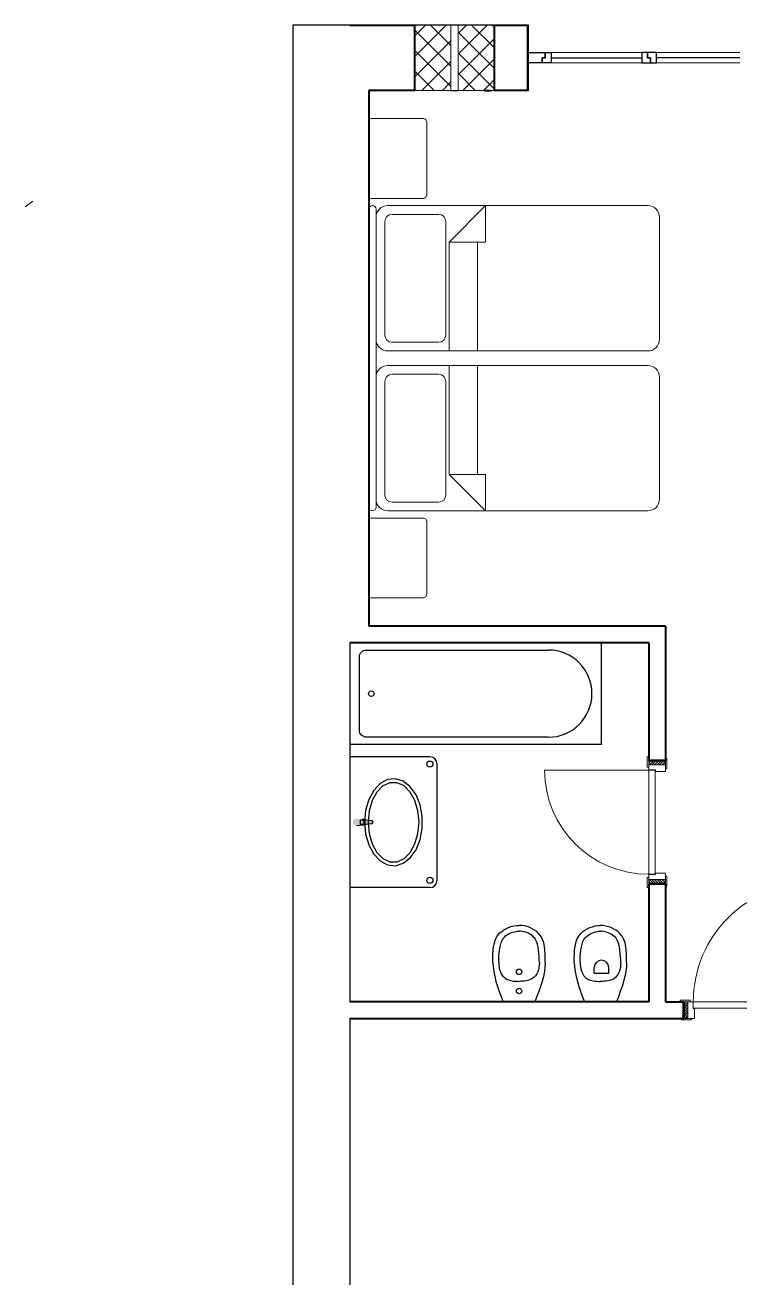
# Model space of a CAD drawing. Header units: inches. Extents: x -2770 to 3095, y -2847 to 3009.
# Drawn here: x 36.62 to 40.37, y 126.17 to 132.74 of the extents above; entities that cross this region are included whole.
import ezdxf

# ---------------------------------------------------------------- set-up
doc = ezdxf.new("R2010")
doc.units = ezdxf.units.IN
doc.header["$LTSCALE"] = 0.1
doc.header["$MEASUREMENT"] = 0
for name, color, linetype, lineweight in [('ARREDI attrezzature - furniture', 175, 'Continuous', 9), ('MURATURA sezioni - section wall', 7, 'Continuous', 40), ('PILASTRI struttura - structure', 7, 'Continuous', 13), ('PORTE finestre - doors windows', 252, 'Continuous', 5), ('PROIEZIONI finissime - fine lines', 251, 'Continuous', 9)]:
    doc.layers.add(name, color=color, linetype=linetype, lineweight=lineweight)
doc.layers.add('ARREDI igienici - bathroom', color=173, linetype='Continuous')
doc.layers.add('MONTANTI sezioni - windows structure section', color=2, linetype='Continuous')
doc.layers.add('MURATURE tratteggi - wall hatch', color=7, linetype='Continuous', lineweight=18, true_color=0x949494)
doc.layers.add('VETRATE sezioni - windows sections', color=7, linetype='Continuous', true_color=0x4d79ff)
pattern_1 = [(45, (-112.83079, 25.029454), (-0.05386165, 0.05386165), []), (135, (-112.83079, 25.029454), (-0.05386165, -0.05386165), [])]

msp = doc.modelspace()

# ---------------------------------------------------------------- hatches: boundary and pattern name
at = {"layer": 'ARREDI igienici - bathroom', "linetype": 'Continuous'}
for points in [[(38.44822, 128.5621, 0.3781731), (38.44076, 128.57056), (38.40044, 128.57561, 0.1210196), (38.39319, 128.5781), (38.36797, 128.57992, 0.5245356), (38.34219, 128.5621)], [(38.44822, 128.5621, -0.3781731), (38.44076, 128.55365), (38.40044, 128.5486, -0.1210196), (38.39319, 128.54611), (38.36797, 128.54429, -0.5245356), (38.34219, 128.5621)]]:
    msp.add_hatch(color=256, dxfattribs=at).paths.add_polyline_path(points, flags=0)
at = {"layer": 'MURATURE tratteggi - wall hatch', "linetype": 'Continuous'}
h = msp.add_hatch(dxfattribs=at)
h.set_pattern_fill('NET', color=256, scale=0.609375, angle=45, style=0)
h.set_pattern_definition(pattern_1)
h.paths.add_polyline_path([(38.66532, 132.74014), (38.85575, 132.74014), (38.85575, 132.39736), (38.66532, 132.39736)])
h = msp.add_hatch(dxfattribs=at)
h.set_pattern_fill('NET', color=256, scale=0.609375, angle=45, style=0)
h.set_pattern_definition(pattern_1)
h.paths.add_polyline_path([(38.89384, 132.74014), (39.08427, 132.74014), (39.08427, 132.39736), (38.89384, 132.39736)])
at = {"layer": 'PORTE finestre - doors windows'}
h = msp.add_hatch(dxfattribs=at)
h.set_pattern_fill('ANSI31', color=135, scale=0.076172, angle=-90, style=0)
h.set_pattern_definition([(225, (72.321538, 126.654938), (-0.0067327062, 0.0067327062), [])])
h.paths.add_polyline_path([(39.97948, 128.88203), (39.89456, 128.88203), (39.89456, 128.86298), (39.97948, 128.86298)])
h = msp.add_hatch(dxfattribs=at)
h.set_pattern_fill('ANSI31', color=135, scale=0.076172, angle=-90, style=0)
h.set_pattern_definition([(135, (72.321538, 130.46927), (-0.0067327062, -0.0067327062), [])])
h.paths.add_polyline_path([(39.97948, 128.24218), (39.89456, 128.24218), (39.89456, 128.26123), (39.97948, 128.26123)])
h = msp.add_hatch(dxfattribs=at)
h.set_pattern_fill('ANSI31', color=135, scale=0.076172, angle=270, style=0)
h.set_pattern_definition([(45, (42.306928, 95.193068), (-0.0067327062, 0.0067327062), [])])
h.paths.add_polyline_path([(40.07984, 127.53513), (40.07984, 127.62005), (40.09888, 127.62005), (40.09888, 127.53513)])

# ---------------------------------------------------------------- linework, layer by layer
for p, q in [((38.02696, 132.74014), (38.02696, 118.74014)), ((39.25909, 132.74014), (38.02696, 132.74014)), ((38.85575, 132.39736), (38.89384, 132.39736)), ((38.32696, 129.50283), (38.32696, 127.62139)), ((39.64473, 128.96963), (39.64473, 129.50283)), ((38.32696, 127.53379), (38.32696, 126.03379))]:
    msp.add_line(p, q)
at = {"layer": 'ARREDI attrezzature - furniture', "linetype": 'Continuous'}
for p, q in [((36.62418, 131.78793), (36.66454, 131.81674)), ((38.84687, 131.60289), (39.03769, 131.7937)), ((38.42598, 131.77466), (38.42598, 130.21313)), ((38.46407, 131.77466), (38.46407, 130.25503)), ((38.84687, 131.60289), (39.03769, 131.60289)), ((38.84687, 130.38491), (39.03769, 130.19409)), ((38.84687, 130.38491), (39.03769, 130.38491)), ((38.46407, 130.25503), (38.46407, 130.21313))]:
    msp.add_line(p, q, dxfattribs=at)
at = {"layer": 'ARREDI attrezzature - furniture', "linetype": 'Continuous', "lineweight": 0}
for p, q in [((39.88848, 131.7937), (38.52501, 131.7937)), ((39.03769, 131.7937), (39.03769, 131.60289)), ((38.54786, 131.748), (38.79161, 131.748)), ((39.94942, 131.73276), (39.94942, 131.09292)), ((38.50977, 131.11577), (38.50977, 131.70991)), ((38.82969, 131.70991), (38.82969, 131.11577)), ((38.84687, 131.03198), (38.84687, 131.60289)), ((38.99554, 131.03198), (38.99554, 131.60289)), ((38.79161, 131.07769), (38.54786, 131.07769)), ((39.88848, 131.03198), (38.52501, 131.03198)), ((39.88848, 130.95581), (38.52501, 130.95581)), ((38.84687, 130.38491), (38.84687, 130.95581)), ((38.99554, 130.38491), (38.99554, 130.95581)), ((38.50977, 130.87202), (38.50977, 130.27788)), ((38.79161, 130.91011), (38.54786, 130.91011)), ((38.82969, 130.27788), (38.82969, 130.87202)), ((39.94942, 130.89487), (39.94942, 130.25503)), ((39.03769, 130.19409), (39.03769, 130.38491)), ((38.54786, 130.2398), (38.79161, 130.2398)), ((39.88848, 130.19409), (38.52501, 130.19409))]:
    msp.add_line(p, q, dxfattribs=at)
for points in [[(38.42598, 132.25038), (38.70782, 132.25038, -0.4142136), (38.73067, 132.22753), (38.73067, 131.85429, -0.4142136), (38.70782, 131.83144), (38.42598, 131.83144)], [(38.42598, 129.73741), (38.70782, 129.73741, 0.4142136), (38.73067, 129.76026), (38.73067, 130.1335, 0.4142136), (38.70782, 130.15636), (38.42598, 130.15636)]]:
    msp.add_lwpolyline(points, format="xyb", close=True, dxfattribs=at)
at = {"layer": 'ARREDI attrezzature - furniture', "linetype": 'Continuous'}
for centre, start, end in [((38.44503, 131.77466), 0, 180), ((38.44503, 130.21313), 180, 0)]:
    msp.add_arc(centre, 0.01904, start, end, dxfattribs=at)
at = {"layer": 'ARREDI attrezzature - furniture', "linetype": 'Continuous', "lineweight": 0}
for centre, radius, start, end in [((38.52501, 131.73276), 0.06094, 90, 180), ((39.88848, 131.73276), 0.06094, 0, 90), ((38.54786, 131.70991), 0.03809, 90, 180), ((38.79161, 131.70991), 0.03809, 0, 90), ((38.52501, 131.09292), 0.06094, 180, 270), ((38.54786, 131.11577), 0.03809, 180, 270), ((38.79161, 131.11577), 0.03809, 270, 0), ((39.88848, 131.09292), 0.06094, 270, 0), ((38.52501, 130.89487), 0.06094, 90, 180), ((39.88848, 130.89487), 0.06094, 0, 90), ((38.54786, 130.87202), 0.03809, 90, 180), ((38.79161, 130.87202), 0.03809, 360, 90), ((38.54786, 130.27788), 0.03809, 180, 270), ((38.79161, 130.27788), 0.03809, 270, 0), ((38.52501, 130.25503), 0.06094, 180, 270), ((39.88848, 130.25503), 0.06094, 270, 0)]:
    msp.add_arc(centre, radius, start, end, dxfattribs=at)
at = {"layer": 'ARREDI igienici - bathroom'}
for p, q in [((39.64473, 128.96963), (38.32696, 128.96963)), ((39.60749, 127.77049), (39.60749, 127.80095)), ((39.68366, 127.77049), (39.68366, 127.80096)), ((39.60749, 127.77049), (39.68366, 127.77049)), ((39.12999, 127.62174), (39.29688, 127.62156)), ((39.55655, 127.62148), (39.72344, 127.6213))]:
    msp.add_line(p, q, dxfattribs=at)
at = {"layer": 'ARREDI igienici - bathroom', "linetype": 'Continuous'}
for p, q in [((38.7459, 128.90488), (38.32696, 128.90488)), ((38.78399, 128.25742), (38.78399, 128.86679)), ((38.52448, 128.78553), (38.48539, 128.76472)), ((38.53646, 128.76944), (38.49997, 128.75265)), ((38.56587, 128.78977), (38.52448, 128.78553)), ((38.57449, 128.76944), (38.53646, 128.76944)), ((38.60649, 128.77712), (38.56587, 128.78977)), ((38.61098, 128.75265), (38.57449, 128.76944)), ((38.64333, 128.74853), (38.60649, 128.77712)), ((38.45149, 128.72888), (38.42531, 128.68067)), ((38.46797, 128.72041), (38.44306, 128.67535)), ((38.48539, 128.76472), (38.45149, 128.72888)), ((38.49997, 128.75265), (38.46797, 128.72041)), ((38.64298, 128.72041), (38.61098, 128.75265)), ((38.66788, 128.67535), (38.64298, 128.72041)), ((38.67365, 128.70612), (38.64333, 128.74853)), ((38.69521, 128.65302), (38.67365, 128.70612)), ((38.42531, 128.68067), (38.40878, 128.62367)), ((38.44306, 128.67535), (38.42727, 128.62112)), ((38.68368, 128.62112), (38.66788, 128.67535)), ((38.7064, 128.59318), (38.69521, 128.65302)), ((38.38021, 128.57246), (38.38021, 128.55174)), ((38.39154, 128.57246), (38.38021, 128.57246)), ((38.38074, 128.57246), (38.38074, 128.55174)), ((38.40044, 128.57561), (38.44076, 128.57056)), ((38.40878, 128.62367), (38.40313, 128.5621)), ((38.42727, 128.62112), (38.42185, 128.5621)), ((38.6891, 128.5621), (38.68368, 128.62112)), ((38.7064, 128.53103), (38.7064, 128.59318)), ((38.39319, 128.54611), (38.36251, 128.5439)), ((38.38021, 128.55174), (38.39154, 128.55174)), ((38.44076, 128.55365), (38.40044, 128.5486)), ((38.40313, 128.5621), (38.40878, 128.50054)), ((38.42185, 128.5621), (38.42727, 128.50309)), ((38.68368, 128.50309), (38.6891, 128.5621)), ((38.69521, 128.47119), (38.7064, 128.53103)), ((38.40878, 128.50054), (38.42531, 128.44354)), ((38.42531, 128.44354), (38.45149, 128.39533)), ((38.42727, 128.50309), (38.44306, 128.44885)), ((38.44306, 128.44885), (38.46797, 128.4038)), ((38.64298, 128.4038), (38.66788, 128.44885)), ((38.66788, 128.44885), (38.68368, 128.50309)), ((38.67365, 128.41809), (38.69521, 128.47119)), ((38.45149, 128.39533), (38.48539, 128.35949)), ((38.46797, 128.4038), (38.49997, 128.37156)), ((38.60649, 128.34709), (38.64333, 128.37568)), ((38.61098, 128.37156), (38.64298, 128.4038)), ((38.64333, 128.37568), (38.67365, 128.41809)), ((38.48539, 128.35949), (38.52448, 128.33868)), ((38.49997, 128.37156), (38.53646, 128.35476)), ((38.52448, 128.33868), (38.56587, 128.33444)), ((38.53646, 128.35476), (38.57449, 128.35476)), ((38.56587, 128.33444), (38.60649, 128.34709)), ((38.57449, 128.35476), (38.61098, 128.37156)), ((38.7459, 128.21933), (38.32696, 128.21933))]:
    msp.add_line(p, q, dxfattribs=at)
at = {"layer": 'ARREDI igienici - bathroom'}
msp.add_lwpolyline([(39.36671, 129.00772), (38.41456, 129.00772, -0.4142136), (38.37647, 129.0458), (38.37647, 129.42666, -0.4142136), (38.41456, 129.46475), (39.36671, 129.46475)], format="xyb", dxfattribs=at)
for centre, radius in [((38.43913, 129.23623), 0.01443), ((39.21369, 127.77809), 0.01428), ((39.21369, 127.67756), 0.01428)]:
    msp.add_circle(centre, radius, dxfattribs=at)
at = {"layer": 'ARREDI igienici - bathroom', "linetype": 'Continuous'}
for centre in [(38.7459, 128.86679), (38.7459, 128.25742)]:
    msp.add_circle(centre, 0.01617, dxfattribs=at)
at = {"layer": 'ARREDI igienici - bathroom'}
for centre, radius, start, end in [((39.36671, 129.23623), 0.22852, 270, 90), ((39.64557, 127.80096), 0.03809, 0.001749, 180.001749)]:
    msp.add_arc(centre, radius, start, end, dxfattribs=at)
at = {"layer": 'ARREDI igienici - bathroom', "linetype": 'Continuous'}
for centre, radius, start, end in [((38.7459, 128.86679), 0.03809, 0, 90), ((38.39154, 128.5621), 0.01036, 270, 90), ((38.39122, 128.5621), 0.01606, 275.169607, 84.830393), ((38.39175, 128.5621), 0.01606, 275.169607, 84.830393), ((38.4397, 128.5621), 0.00852, 277.138925, 82.861075), ((38.7459, 128.25742), 0.03809, 270, 0)]:
    msp.add_arc(centre, radius, start, end, dxfattribs=at)
at = {"layer": 'ARREDI igienici - bathroom'}
for points, knots in [([(39.07619, 127.82746), (39.07624, 127.88633), (39.07459, 127.98066), (39.17633, 128.0216), (39.21347, 128.02157)], [0, 0, 0, 0, 0.21687107, 0.36313629, 0.36313629, 0.36313629, 0.36313629]), ([(39.10666, 127.82743), (39.1067, 127.86471), (39.11156, 127.92284), (39.13822, 127.966), (39.15828, 127.97956), (39.19264, 127.98955), (39.20345, 127.99111), (39.21344, 127.9911)], [0, 0, 0, 0, 0.15486023, 0.15486023, 0.2726293, 0.2726293, 0.32424343, 0.32424343, 0.32424343, 0.32424343]), ([(39.31994, 127.82723), (39.31998, 127.8645), (39.31518, 127.92264), (39.28861, 127.96585), (39.26858, 127.97945), (39.23423, 127.98951), (39.22343, 127.99109), (39.21344, 127.9911)], [0, 0, 0, 0, 0.15486023, 0.15486023, 0.2726293, 0.2726293, 0.32424343, 0.32424343, 0.32424343, 0.32424343]), ([(39.35041, 127.8272), (39.35046, 127.88607), (39.35225, 127.98039), (39.25061, 128.02153), (39.21347, 128.02157)], [0, 0, 0, 0, 0.21688736, 0.36315259, 0.36315259, 0.36315259, 0.36315259]), ([(39.50275, 127.8272), (39.50281, 127.88607), (39.50115, 127.9804), (39.60289, 128.02134), (39.64003, 128.0213)], [0, 0, 0, 0, 0.21687107, 0.36313629, 0.36313629, 0.36313629, 0.36313629]), ([(39.53322, 127.82717), (39.53326, 127.86445), (39.53813, 127.92258), (39.56479, 127.96573), (39.58484, 127.97929), (39.61921, 127.98929), (39.63001, 127.99084), (39.64, 127.99083)], [0, 0, 0, 0, 0.15486023, 0.15486023, 0.2726293, 0.2726293, 0.32424343, 0.32424343, 0.32424343, 0.32424343]), ([(39.7465, 127.82696), (39.74654, 127.86424), (39.74175, 127.92238), (39.71517, 127.96559), (39.69514, 127.97918), (39.6608, 127.98925), (39.64999, 127.99082), (39.64, 127.99083)], [0, 0, 0, 0, 0.15486023, 0.15486023, 0.2726293, 0.2726293, 0.32424343, 0.32424343, 0.32424343, 0.32424343]), ([(39.77697, 127.82693), (39.77703, 127.88581), (39.77882, 127.98012), (39.67717, 128.02127), (39.64003, 128.0213)], [0, 0, 0, 0, 0.21688736, 0.36315259, 0.36315259, 0.36315259, 0.36315259]), ([(39.10694, 127.82723), (39.10731, 127.79246), (39.12339, 127.73566), (39.18983, 127.72828), (39.21369, 127.72831)], [0, 0, 0, 0, 0.13693795, 0.23089304, 0.23089304, 0.23089304, 0.23089304]), ([(39.31994, 127.82723), (39.31957, 127.79246), (39.30349, 127.73566), (39.23705, 127.72828), (39.21319, 127.72831)], [0, 0, 0, 0, 0.13693795, 0.23089304, 0.23089304, 0.23089304, 0.23089304]), ([(39.5335, 127.82696), (39.53387, 127.79219), (39.54995, 127.7354), (39.6164, 127.72802), (39.64025, 127.72804)], [0, 0, 0, 0, 0.13693795, 0.23089304, 0.23089304, 0.23089304, 0.23089304]), ([(39.7465, 127.82696), (39.74614, 127.79219), (39.73006, 127.7354), (39.66361, 127.72802), (39.63975, 127.72804)], [0, 0, 0, 0, 0.13693795, 0.23089304, 0.23089304, 0.23089304, 0.23089304])]:
    msp.add_open_spline(points, degree=3, knots=knots, dxfattribs=at)
for points in [[(39.07653, 127.8272), (39.07653, 127.76668), (39.10114, 127.69158), (39.13006, 127.62156)], [(39.35041, 127.8272), (39.35041, 127.76668), (39.3258, 127.69158), (39.29688, 127.62156)], [(39.50309, 127.82693), (39.50309, 127.76641), (39.5277, 127.69131), (39.55663, 127.6213)], [(39.77697, 127.82693), (39.77697, 127.76641), (39.75236, 127.69131), (39.72344, 127.6213)]]:
    msp.add_open_spline(points, degree=3, dxfattribs=at)
at = {"layer": 'MONTANTI sezioni - windows structure section', "flags": 128}
for points in [[(39.25909, 132.59545), (39.35049, 132.59547), (39.35049, 132.56878), (39.33526, 132.56878), (39.33526, 132.54208), (39.25909, 132.54205), (39.25909, 132.59545)], [(39.38096, 132.5421), (39.33526, 132.5421), (39.33526, 132.56878), (39.35049, 132.56878), (39.35049, 132.59549), (39.38096, 132.59549), (39.38096, 132.5421)], [(39.85704, 132.5421), (39.90274, 132.5421), (39.90274, 132.56879), (39.8875, 132.56879), (39.8875, 132.59549), (39.85704, 132.59549), (39.85704, 132.5421)], [(39.93321, 132.59547), (39.8875, 132.59547), (39.8875, 132.56879), (39.90274, 132.56879), (39.90274, 132.54208), (39.93321, 132.54208), (39.93321, 132.59547)]]:
    msp.add_lwpolyline(points, dxfattribs=at)
at = {"layer": 'MURATURA sezioni - section wall'}
for p, q in [((38.42598, 132.39736), (38.42598, 129.59043)), ((39.98082, 129.59043), (38.42598, 129.59043)), ((39.98082, 129.59043), (39.98082, 128.88583)), ((39.89322, 129.50283), (38.32696, 129.50283)), ((39.89322, 129.50283), (39.89322, 128.88583)), ((39.98082, 128.88583), (39.89322, 128.88583)), ((39.89322, 128.23837), (39.89322, 127.62139)), ((39.98082, 128.23837), (39.89322, 128.23837)), ((39.98082, 128.23837), (39.98082, 127.62139)), ((38.57545, 127.62139), (38.32696, 127.62139)), ((39.89322, 127.62139), (38.57545, 127.62139)), ((39.98082, 127.62139), (40.07603, 127.62139)), ((40.07603, 127.53379), (40.07603, 127.62139)), ((38.32696, 127.53379), (40.07603, 127.53379))]:
    msp.add_line(p, q, dxfattribs=at)
at = {"layer": 'MURATURA sezioni - section wall', "linetype": 'Continuous'}
msp.add_line((39.03057, 132.39736), (39.06866, 132.39736), dxfattribs=at)
msp.add_lwpolyline([(38.32696, 132.74014), (38.66532, 132.74014), (38.66532, 132.39736), (38.42598, 132.39736)], dxfattribs=at)
for points in [[(39.25909, 132.39736), (39.08427, 132.39736), (39.08427, 132.74014), (39.25909, 132.74014)], [(39.25909, 132.74014), (39.25909, 132.74014), (39.25909, 132.39736), (39.25909, 132.39736)]]:
    msp.add_lwpolyline(points, close=True, dxfattribs=at)
at = {"layer": 'PILASTRI struttura - structure', "linetype": 'Continuous'}
for points in [[(38.66532, 132.74014), (38.85575, 132.74014), (38.85575, 132.39736), (38.66532, 132.39736)], [(38.89384, 132.74014), (39.08427, 132.74014), (39.08427, 132.39736), (38.89384, 132.39736)]]:
    msp.add_lwpolyline(points, close=True, dxfattribs=at)
at = {"layer": 'PORTE finestre - doors windows'}
for p, q in [((39.88551, 128.90454), (39.89322, 128.90454)), ((39.88551, 128.90454), (39.88551, 128.8706)), ((39.89322, 128.90454), (39.89322, 128.85156)), ((39.88551, 128.8706), (39.88551, 128.85156)), ((39.89322, 128.85156), (39.88551, 128.85156)), ((39.98082, 128.88583), (39.89322, 128.88583)), ((39.89322, 128.86298), (39.89322, 128.83632)), ((39.98082, 128.86298), (39.89322, 128.86298)), ((39.92884, 128.83632), (39.89322, 128.83632)), ((39.89322, 128.83498), (39.89322, 128.28923)), ((39.9275, 128.83498), (39.89322, 128.83498)), ((39.9275, 128.83498), (39.9275, 128.28923)), ((39.92884, 128.83632), (39.92884, 128.82871)), ((39.98082, 128.89692), (39.98853, 128.89692)), ((39.98082, 128.89692), (39.98082, 128.86298)), ((39.98082, 128.86298), (39.98082, 128.82871)), ((39.98082, 128.84394), (39.98853, 128.84394)), ((39.98853, 128.89692), (39.98853, 128.84394)), ((39.98082, 128.82871), (39.92884, 128.82871)), ((39.88551, 128.25361), (39.88551, 128.27265)), ((39.89322, 128.27265), (39.88551, 128.27265)), ((39.88551, 128.21967), (39.88551, 128.25361)), ((39.9275, 128.28923), (39.89322, 128.28923)), ((39.92884, 128.28789), (39.89322, 128.28789)), ((39.89322, 128.26123), (39.89322, 128.28789)), ((39.89322, 128.21967), (39.89322, 128.27265)), ((39.98082, 128.26123), (39.89322, 128.26123)), ((39.98082, 128.2955), (39.92884, 128.2955)), ((39.92884, 128.28789), (39.92884, 128.2955)), ((39.98082, 128.26123), (39.98082, 128.2955)), ((39.98082, 128.28027), (39.98853, 128.28027)), ((39.98082, 128.22729), (39.98082, 128.26123)), ((39.98853, 128.22729), (39.98853, 128.28027)), ((39.88551, 128.21967), (39.89322, 128.21967)), ((39.98082, 128.23837), (39.89322, 128.23837)), ((39.98082, 128.22729), (39.98853, 128.22729)), ((40.05733, 127.6291), (40.09127, 127.6291)), ((40.05733, 127.6291), (40.05733, 127.62139)), ((40.05733, 127.62139), (40.11031, 127.62139)), ((40.07603, 127.53379), (40.07603, 127.62139)), ((40.09127, 127.6291), (40.11031, 127.6291)), ((40.09888, 127.53379), (40.09888, 127.62139)), ((40.09888, 127.62139), (40.12554, 127.62139)), ((40.11031, 127.62139), (40.11031, 127.6291)), ((40.12554, 127.58577), (40.12554, 127.62139)), ((40.12554, 127.58577), (40.13316, 127.58577)), ((40.74881, 127.62139), (40.12688, 127.62139)), ((40.12688, 127.58711), (40.12688, 127.62139)), ((40.74881, 127.58711), (40.12688, 127.58711)), ((40.13316, 127.53379), (40.13316, 127.58577)), ((40.06494, 127.53379), (40.09888, 127.53379)), ((40.06494, 127.53379), (40.06494, 127.52608)), ((40.06494, 127.52608), (40.11793, 127.52608)), ((40.09888, 127.53379), (40.13316, 127.53379)), ((40.11793, 127.53379), (40.11793, 127.52608))]:
    msp.add_line(p, q, dxfattribs=at)
at = {"layer": 'PORTE finestre - doors windows', "linetype": 'Continuous'}
msp.add_line((40.07603, 127.53379), (40.07603, 127.62139), dxfattribs=at)
at = {"layer": 'PORTE finestre - doors windows'}
for points in [[(39.97948, 128.88203), (39.89456, 128.88203), (39.89456, 128.86298), (39.97948, 128.86298)], [(39.97948, 128.24218), (39.89456, 128.24218), (39.89456, 128.26123), (39.97948, 128.26123)], [(40.07984, 127.53513), (40.07984, 127.62005), (40.09888, 127.62005), (40.09888, 127.53513)]]:
    msp.add_lwpolyline(points, close=True, dxfattribs=at)
at = {"layer": 'PROIEZIONI finissime - fine lines'}
for p, q in [((39.38096, 132.59549), (39.85704, 132.59547)), ((40.3712, 132.59544), (39.93321, 132.59547)), ((39.38096, 132.5421), (39.85704, 132.54208)), ((40.3712, 132.54205), (39.93321, 132.54208))]:
    msp.add_line(p, q, dxfattribs=at)
at = {"layer": 'PROIEZIONI finissime - fine lines', "ltscale": 0.8}
msp.add_line((39.89322, 128.83498), (39.34746, 128.83498), dxfattribs=at)
at = {"layer": 'PROIEZIONI finissime - fine lines', "linetype": 'Continuous'}
msp.add_lwpolyline([(39.25909, 132.39736), (39.25909, 132.39736), (39.25909, 132.74014)], dxfattribs=at)
at = {"layer": 'PROIEZIONI finissime - fine lines'}
for centre, radius, start, end in [((39.89322, 128.83498), 0.54576, 180, 270), ((40.74881, 127.62139), 0.62193, 90, 180)]:
    msp.add_arc(centre, radius, start, end, dxfattribs=at)
at = {"layer": 'VETRATE sezioni - windows sections', "linetype": 'Continuous', "ltscale": 0.01}
for p, q in [((39.38096, 132.56874), (39.85704, 132.56874)), ((40.3712, 132.56869), (39.93321, 132.56874))]:
    msp.add_line(p, q, dxfattribs=at)

doc.saveas('drawing.dxf')
